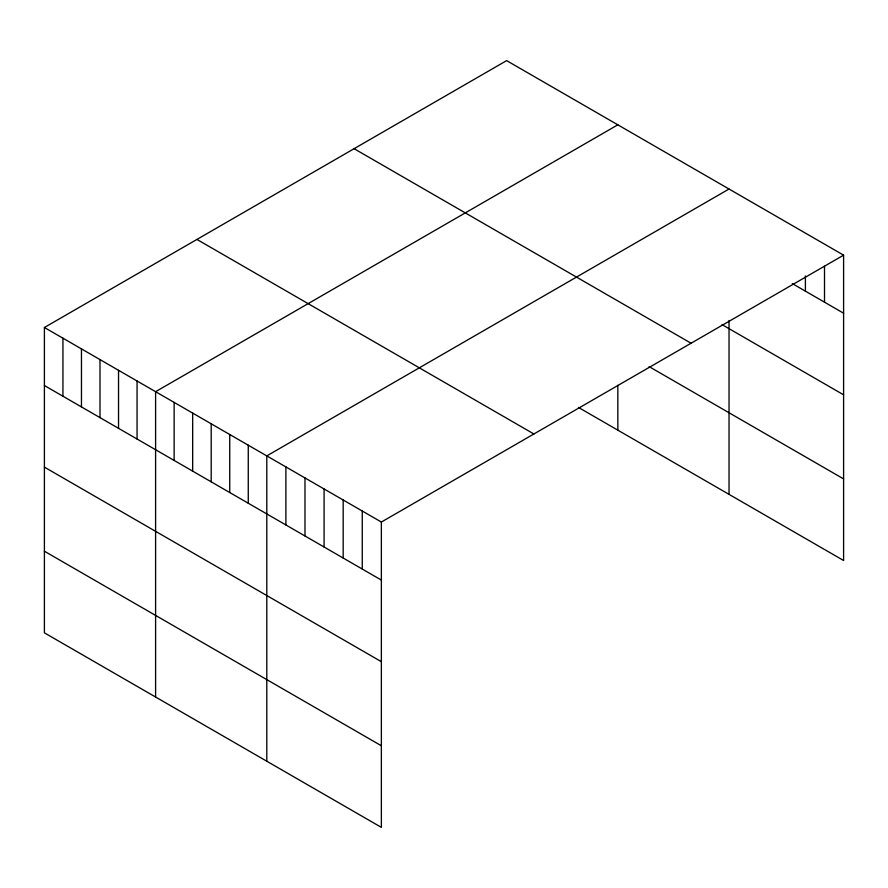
<?xml version="1.0" encoding="UTF-8"?>
<svg xmlns="http://www.w3.org/2000/svg" width="888" height="888" viewBox="0 0 888 888"><rect width="100%" height="100%" fill="white"/><g stroke="black" fill="none" stroke-linecap="round" stroke-linejoin="round"><path stroke-width="1.33" d="M843.6 255.167L381.363 522.044L381.363 827.372L44.4 632.833L44.4 327.494L506.637 60.628L843.6 255.167L843.6 560.506L578.454 407.426M617.837 124.82L155.6 391.697L155.6 697.025M729.026 189.022L266.8 455.888L266.8 761.227M792.285 283.572L843.6 313.209M722.077 324.653L843.6 394.816M354.101 148.696L691.064 343.234M649.106 366.611L843.6 478.898M196.936 239.427L533.899 433.977M44.4 327.494L381.363 522.044M44.4 385.525L381.363 580.075M44.4 467.132L381.363 661.682M44.4 551.215L381.363 745.765M824.508 266.256L824.508 302.175M805.405 275.957L805.405 291.153M729.037 320.513L729.037 494.361M617.837 385.281L617.837 430.158M362.271 511.011L362.271 569.053M343.179 499.988L343.179 558.019M324.087 488.966L324.087 546.997M304.984 477.944L304.984 535.975M285.892 466.922L285.892 524.952M248.263 445.188L248.263 503.23M229.737 434.498L229.737 492.529M211.2 423.798L211.2 481.829M192.663 413.098L192.663 471.128M174.137 402.397L174.137 460.428M137.063 380.996L137.063 439.027M118.537 370.296L118.537 428.327M100 359.596L100 417.626M81.463 348.895L81.463 406.926M62.937 338.195L62.937 396.226"/></g></svg>
